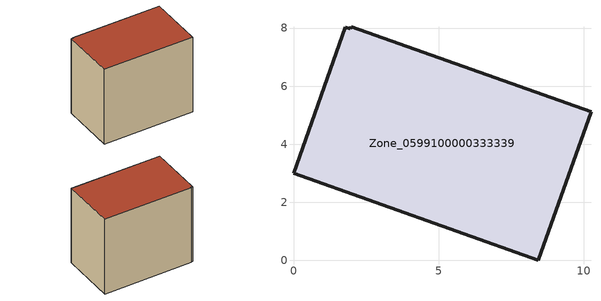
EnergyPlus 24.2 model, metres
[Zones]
Zone_0599100000333339
 floor ground (C_G): 1.98,8.05 10.25,5.11 8.43,0 0,3 1.78,8.03 1.96,7.97 z0.47
 wall outside (C_F): 8.43,0 10.25,5.11 1.98,8.05 1.96,7.97 1.78,8.03 0,3 8.43,0 z0.47:8.38
 roof outside (C_R): 10.25,5.11 1.98,8.05 1.96,7.97 1.78,8.03 0,3 8.43,0 z8.38
[BUILDING]
Pand.0599100000333339: North Axis=0; Terrain=City; Loads Convergence Tolerance Value=0.04; Temperature Convergence Tolerance Value=0.4; Solar Distribution=FullExterior; Maximum Number of Warmup Days=25; Minimum Number of Warmup Days=1
[Site:Location]
Rotterdam.The.Hague.AP_ZH_NLD Design_Conditions: Latitude=51.96; Longitude=4.45; Time Zone=1; Elevation=-4.5
[SITE:GROUNDTEMPERATURE:BUILDINGSURFACE]
18, 18, 18, 18, 18, 18, 18, 18, 18, 18, 18, 18
[MATERIAL] Thermal Absorptance=0.9; Solar Absorptance=0.7; Visible Absorptance=0.7
Name | Roughness | Thickness | Conductivity | Density | Specific Heat
G.TI.1975-1991 | MediumSmooth | 0.15 | 0.288461 | 540 | 1210
F.TI.1975-1991 | Rough | 0.3 | 0.230769 | 1920 | 840
R.TI.1975-1991 | MediumRough | 0.2 | 0.153846 | 1500 | 1000
[CONSTRUCTION]
C_G: G.TI.1975-1991
C_F: F.TI.1975-1991
C_R: R.TI.1975-1991
[ZONE]
Zone_0599100000333339: Type=1; Multiplier=1; Ceiling Height=Autocalculate; Volume=Autocalculate; Floor Area=autocalculate; Part of Total Floor Area=Yes
[ZONEINFILTRATION:DESIGNFLOWRATE]
Infil_Zone_0599100000333339: Zone or ZoneList or Space or SpaceList=Zone_0599100000333339; Schedule=AlwaysOn; Design Flow Rate Calculation Method=Flow/Area; Flow Rate per Floor Area=0.003; Constant Term Coefficient=1; Temperature Term Coefficient=0; Velocity Term Coefficient=0; Velocity Squared Term Coefficient=0
[HVACTEMPLATE:ZONE:IDEALLOADSAIRSYSTEM]
Zone_0599100000333339: Maximum Heating Supply Air Temperature=50; Minimum Cooling Supply Air Temperature=13; Maximum Heating Supply Air Humidity Ratio=0.0156; Minimum Cooling Supply Air Humidity Ratio=0.0077; Heating Limit=NoLimit; Cooling Limit=NoLimit; Dehumidification Control Type=ConstantSensibleHeatRatio; Cooling Sensible Heat Ratio=0.7; Dehumidification Setpoint=60; Humidification Control Type=None; Humidification Setpoint=30; Outdoor Air Method=None; Outdoor Air Flow Rate per Person=0.00944; Outdoor Air Flow Rate per Zone Floor Area=0; Outdoor Air Flow Rate per Zone=0; Demand Controlled Ventilation Type=None; Outdoor Air Economizer Type=NoEconomizer; Heat Recovery Type=None; Sensible Heat Recovery Effectiveness=0.7; Latent Heat Recovery Effectiveness=0.65
[ZONECONTROL:THERMOSTAT]
ThermostatControl_Zone_0599100000333339: Zone or ZoneList=Zone_0599100000333339; Control Type Schedule=DualSetpointControlType; Control 1=Thermostat_Zone_0599100000333339; Temperature Difference Between Cutout And Setpoint=0
[THERMOSTATSETPOINT:DUALSETPOINT]
Thermostat_Zone_0599100000333339: Heating Setpoint Temperature Schedule=HeatingSetpoint_Zone_0599100000333339; Cooling Setpoint Temperature Schedule=CoolingSetpoint_Zone_0599100000333339
[SCHEDULE:COMPACT]
HeatingSetpoint_Zone_0599100000333339: Through: 12/31, For: AllDays, Until: 24:00, 21
CoolingSetpoint_Zone_0599100000333339: Through: 12/31, For: AllDays, Until: 24:00, 24
DualSetpointControlType: Through: 12/31, For: AllDays, Until: 24:00, 4
AlwaysOn: Through: 12/31, For: AllDays, Until: 24:00, 1
